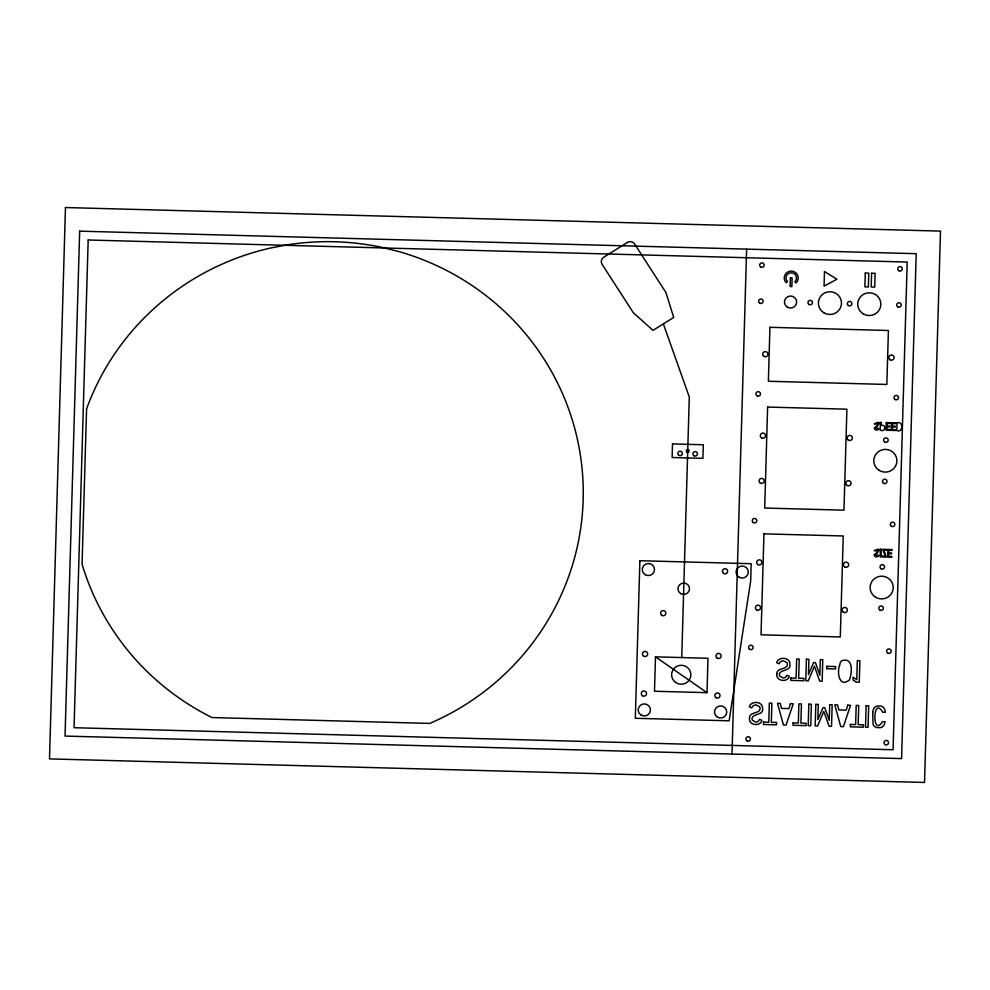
<?xml version="1.0" encoding="UTF-8"?>
<svg xmlns="http://www.w3.org/2000/svg" width="990" height="990" viewBox="0 0 990 990"><rect width="100%" height="100%" fill="white"/><g stroke="black" fill="none" stroke-linecap="round" stroke-linejoin="round"><path stroke-width="1.49" d="M655.491 656.853L654.489 691.255L706.996 692.666L707.986 658.263L655.491 656.853L706.996 692.666M681.739 657.558L689.288 396.953L663.362 323.903M732.006 754.034L746.633 249.208M65.464 207.541L49.5 758.897L924.536 782.459L940.5 231.103L65.464 207.541M79.67 231.165L65.043 736.077L901.581 758.6L916.208 253.688L79.67 231.165M88.172 240.001L74.052 727.712L893.079 749.752L907.199 262.053L88.172 240.001M86.575 408.87L82.071 564.201A255.779 251.411 -1.8 0 0 212.033 717.552L429.747 723.418A255.779 251.411 -1.8 0 0 582.702 476.289A255.779 251.411 -1.8 0 0 398.116 251.361L382.536 247.5A255.779 251.411 -1.8 0 0 286.716 244.926L270.951 247.946A255.779 251.411 -1.8 0 0 86.575 408.87M639.887 560.711L635.32 718.282L729.123 720.807L750.68 580.907L751.175 563.706L639.887 560.711M672.507 443.928L672.123 457.516L702.912 458.345L703.308 444.757L672.507 443.928M749.504 718.109C748.193 725.249 760.332 727.044 761.916 720.374L759.565 719.334L758.167 721.475L755.927 722.143L752.251 720.2C750.222 712.639 764.119 716.302 762.56 708.357C763.08 701.229 750.89 700.376 749.306 706.81L751.719 707.85L753.341 705.573L756.001 704.892L759.788 706.86C762.139 714.533 749.034 710.968 749.504 718.109M763.958 533.845L761.025 634.813L840.3 636.954L843.232 535.974L763.958 533.845M767.621 407.063L764.701 508.043L843.975 510.172L846.896 409.192L767.621 407.063M769.935 327.306L768.376 381.261L886.842 384.454L888.414 330.499L769.935 327.306M763.513 722.118L763.451 724.494L776.494 724.841L776.568 722.477L771.321 722.329L771.878 703.16L769.329 703.098L768.76 722.267L763.513 722.118M776.841 674.004C775.541 681.145 787.669 682.927 789.265 676.257L786.914 675.217L785.503 677.37L783.263 678.026L779.588 676.083C777.558 668.535 791.468 672.185 789.896 664.24C790.416 657.113 778.227 656.259 776.643 662.694L779.056 663.745L780.677 661.456L783.35 660.776L787.124 662.743C789.488 670.416 776.37 666.852 776.841 674.004M790.366 277.93L790.119 286.531L791.864 286.58L792.124 277.98L790.366 277.93M790.849 678.014L790.787 680.377L803.83 680.724L803.905 678.36L798.658 678.224L799.215 659.055L796.665 658.981L796.096 678.15L790.849 678.014M793.077 722.91L793.002 725.286L806.058 725.633L806.12 723.269L800.885 723.121L801.442 703.964L798.893 703.89L798.324 723.059L793.077 722.91M806.417 659.241L805.798 680.786L808.261 680.848L814.399 666.245L819.72 681.157L822.158 681.219L822.777 659.687L820.314 659.625L819.856 675.23L815.426 662.619L813.582 662.57L808.471 674.561L808.917 659.315L806.417 659.241M808.818 704.162L808.199 725.695L810.773 725.769L811.392 704.224L808.818 704.162M824.484 271.557L824.064 286.135L836.958 279.192L824.484 271.557M815.797 704.348L815.178 725.88L817.641 725.955L823.779 711.352L829.1 726.252L831.538 726.326L832.157 704.793L829.694 704.719L829.236 720.324L824.806 707.714L822.962 707.664L817.851 719.606L818.297 704.41L815.797 704.348M826.737 666.332L826.662 668.72L835.585 668.943L835.659 666.555L826.737 666.332M839.532 665.441C836.872 672.705 839.273 688.149 849.47 679.944C851.833 673.67 853.801 657.855 842.849 660.38A4.48 4.393 -1.8 0 0 840.423 662.223L839.532 665.441M850.373 724.457L850.311 726.833L863.354 727.18L863.429 724.816L858.182 724.668L858.738 705.499L856.189 705.437L855.62 724.606L850.373 724.457M853.207 677.395L853.133 680.031L856.177 682.135L859.271 682.221L859.889 660.689L857.328 660.615L856.771 679.697L853.207 677.395M865.272 273.067L864.876 286.828L868.366 286.914L868.774 273.153L865.272 273.067M871.608 273.24L871.212 287.001L874.715 287.088L875.111 273.327L871.608 273.24M866.126 705.697L865.495 727.242L868.069 727.304L868.7 705.771L866.126 705.697M874.418 427.804C873.947 430.353 878.279 430.996 878.848 428.621L878.006 428.237C869.938 432.135 886.99 418.151 874.343 423.769L875.21 424.141C880.246 421.69 876.744 426.603 874.418 427.804M874.331 554.635C873.861 557.184 878.192 557.828 878.761 555.439L877.92 555.068C869.851 558.966 886.904 544.983 874.257 550.601L875.111 550.972C880.16 548.522 876.657 553.435 874.331 554.635M880.419 422.421L880.197 430.106C885.295 432.939 886.718 423.893 881.261 425.428L881.348 422.445L880.419 422.421M872.685 712.429L873.106 724.494A5.618 5.532 -1.8 0 0 876.781 727.563L880.333 727.675A5.532 5.433 -1.8 0 0 884.058 725.051L885.097 721.673L882.498 721.599C872.079 738.701 872.537 694.708 882.771 712.243L885.369 712.317L884.528 708.877A5.482 5.383 -1.8 0 0 880.964 706.068L877.4 705.994A5.618 5.532 -1.8 0 0 873.564 708.84L872.685 712.429M880.395 549.252L880.172 556.937L881.1 556.962L881.323 549.277L880.395 549.252M886.26 422.569L886.038 430.266L890.233 430.378L890.258 429.536L886.99 429.437L887.065 426.839L889.899 426.925L889.923 426.071L887.09 425.985L887.164 423.448L890.431 423.534L890.455 422.68L886.26 422.569M882.573 556.17L882.548 556.999L886.434 557.11L883.686 550.168L886.706 550.254L886.731 549.413L882.672 549.314L885.444 556.244L882.573 556.17M887.894 549.45L887.671 557.147L891.854 557.259L891.879 556.405L888.612 556.318L888.686 553.719L891.532 553.794L891.557 552.952L888.711 552.865L888.785 550.329L892.052 550.415L892.077 549.561L887.894 549.45M891.644 422.718L891.421 430.415L895.604 430.526L895.628 429.672L892.361 429.586L892.436 426.987L895.282 427.061L895.307 426.22L892.46 426.133L892.535 423.596L895.802 423.683L895.826 422.829L891.644 422.718M897.014 422.866L896.791 430.551C903.239 433.422 903.598 420.379 897.014 422.866M790.453 703.667L788.919 708.605L781.543 708.407L780.293 703.395L777.496 703.321L783.437 725.027L786.06 725.101L793.25 703.741L790.453 703.667M847.749 705.202L846.227 710.152L838.839 709.954L837.602 704.929L834.793 704.855L840.745 726.573L843.369 726.648L850.559 705.288L847.749 705.202M787.434 281.494L786.147 282.695A7.004 6.88 -1.8 0 1 786.431 272.955A7.004 6.88 -1.8 0 1 796.331 273.228A7.004 6.88 -1.8 0 1 796.047 282.954L794.834 281.692A5.235 5.148 -1.8 0 0 795.044 274.416A5.235 5.148 -1.8 0 0 787.644 274.218A5.235 5.148 -1.8 0 0 787.434 281.494M627.388 242.439L603.727 257.214A5.247 5.16 -1.8 0 0 602.106 264.342L633.365 312.778L653.004 330.363L673.707 317.443L665.899 292.483L634.64 244.035A5.247 5.16 -1.8 0 0 627.388 242.439M686.986 452.046A1.398 1.374 -1.8 0 0 689.127 450.908A1.398 1.374 -1.8 0 0 687.06 449.67A1.398 1.374 -1.8 0 0 686.986 452.046M678.93 455.338A2.277 2.24 -1.8 0 0 682.395 453.482A2.277 2.24 -1.8 0 0 679.041 451.465A2.277 2.24 -1.8 0 0 678.93 455.338M693.978 455.734A2.277 2.24 -1.8 0 0 697.443 453.89A2.277 2.24 -1.8 0 0 694.089 451.861A2.277 2.24 -1.8 0 0 693.978 455.734M891.408 526.296A2.277 2.24 -1.8 0 0 894.873 524.452A2.277 2.24 -1.8 0 0 891.52 522.423A2.277 2.24 -1.8 0 0 891.408 526.296M753.341 522.584A2.277 2.24 -1.8 0 0 756.805 520.74A2.277 2.24 -1.8 0 0 753.452 518.711A2.277 2.24 -1.8 0 0 753.341 522.584M749.665 649.366A2.277 2.24 -1.8 0 0 753.13 647.522A2.277 2.24 -1.8 0 0 749.777 645.492A2.277 2.24 -1.8 0 0 749.665 649.366M787.335 307.172A6.126 6.027 -1.8 0 0 796.665 302.21A6.126 6.027 -1.8 0 0 787.632 296.74A6.126 6.027 -1.8 0 0 787.335 307.172M890.097 359.778A2.624 2.586 -1.8 0 0 894.106 357.65A2.624 2.586 -1.8 0 0 890.233 355.311A2.624 2.586 -1.8 0 0 890.097 359.778M763.934 356.375A2.624 2.586 -1.8 0 0 767.931 354.247A2.624 2.586 -1.8 0 0 764.057 351.908A2.624 2.586 -1.8 0 0 763.934 356.375M883.55 483.306A2.277 2.24 -1.8 0 0 887.015 481.462A2.277 2.24 -1.8 0 0 883.662 479.432A2.277 2.24 -1.8 0 0 883.55 483.306M881.075 568.804A2.277 2.24 -1.8 0 0 884.54 566.961A2.277 2.24 -1.8 0 0 881.187 564.931A2.277 2.24 -1.8 0 0 881.075 568.804M875.606 597.218A11.558 11.36 -1.8 0 0 893.215 587.85A11.558 11.36 -1.8 0 0 876.175 577.554A11.558 11.36 -1.8 0 0 875.606 597.218M879.875 610.087A2.277 2.24 -1.8 0 0 883.34 608.244A2.277 2.24 -1.8 0 0 879.986 606.214A2.277 2.24 -1.8 0 0 879.875 610.087M887.733 653.078A2.277 2.24 -1.8 0 0 891.21 651.234A2.277 2.24 -1.8 0 0 887.844 649.205A2.277 2.24 -1.8 0 0 887.733 653.078M760.741 267.028A2.277 2.24 -1.8 0 0 764.206 265.184A2.277 2.24 -1.8 0 0 760.852 263.154A2.277 2.24 -1.8 0 0 760.741 267.028M898.809 270.74A2.277 2.24 -1.8 0 0 902.274 268.896A2.277 2.24 -1.8 0 0 898.92 266.867A2.277 2.24 -1.8 0 0 898.809 270.74M885.085 744.591A2.277 2.24 -1.8 0 0 888.55 742.748A2.277 2.24 -1.8 0 0 885.196 740.718A2.277 2.24 -1.8 0 0 885.085 744.591M747.017 740.879A2.277 2.24 -1.8 0 0 750.482 739.035A2.277 2.24 -1.8 0 0 747.128 737.005A2.277 2.24 -1.8 0 0 747.017 740.879M757.004 395.802A2.277 2.24 -1.8 0 0 760.481 393.958A2.277 2.24 -1.8 0 0 757.115 391.929A2.277 2.24 -1.8 0 0 757.004 395.802M897.757 306.863A2.277 2.24 -1.8 0 0 901.234 305.019A2.277 2.24 -1.8 0 0 897.88 302.99A2.277 2.24 -1.8 0 0 897.757 306.863M809.04 304.474A2.277 2.24 -1.8 0 0 812.505 302.631A2.277 2.24 -1.8 0 0 809.152 300.601A2.277 2.24 -1.8 0 0 809.04 304.474M823.866 312.778A11.558 11.36 -1.8 0 0 841.475 303.41A11.558 11.36 -1.8 0 0 824.435 293.114A11.558 11.36 -1.8 0 0 823.866 312.778M848.418 305.539A2.277 2.24 -1.8 0 0 851.883 303.695A2.277 2.24 -1.8 0 0 848.529 301.665A2.277 2.24 -1.8 0 0 848.418 305.539M863.231 313.842A11.558 11.36 -1.8 0 0 880.84 304.474A11.558 11.36 -1.8 0 0 863.8 294.178A11.558 11.36 -1.8 0 0 863.231 313.842M895.084 399.514A2.277 2.24 -1.8 0 0 898.549 397.671A2.277 2.24 -1.8 0 0 895.195 395.641A2.277 2.24 -1.8 0 0 895.084 399.514M879.281 470.436A11.558 11.36 -1.8 0 0 896.89 461.068A11.558 11.36 -1.8 0 0 879.85 450.772A11.558 11.36 -1.8 0 0 879.281 470.436M884.738 442.023A2.277 2.24 -1.8 0 0 888.216 440.179A2.277 2.24 -1.8 0 0 884.85 438.149A2.277 2.24 -1.8 0 0 884.738 442.023M759.689 303.15A2.277 2.24 -1.8 0 0 763.154 301.306A2.277 2.24 -1.8 0 0 759.8 299.277A2.277 2.24 -1.8 0 0 759.689 303.15M756.657 609.865A2.586 2.537 -1.8 0 0 760.592 607.773A2.586 2.537 -1.8 0 0 756.781 605.472A2.586 2.537 -1.8 0 0 756.657 609.865M757.895 564.597A2.624 2.586 -1.8 0 0 761.904 562.468A2.624 2.586 -1.8 0 0 758.031 560.13A2.624 2.586 -1.8 0 0 757.895 564.597M843.381 612.241A2.624 2.586 -1.8 0 0 847.39 610.112A2.624 2.586 -1.8 0 0 843.517 607.761A2.624 2.586 -1.8 0 0 843.381 612.241M844.693 566.936A2.624 2.586 -1.8 0 0 848.702 564.807A2.624 2.586 -1.8 0 0 844.829 562.468A2.624 2.586 -1.8 0 0 844.693 566.936M760.32 483.083A2.586 2.537 -1.8 0 0 764.255 480.992A2.586 2.537 -1.8 0 0 760.456 478.69A2.586 2.537 -1.8 0 0 760.32 483.083M761.57 437.828A2.624 2.586 -1.8 0 0 765.567 435.699A2.624 2.586 -1.8 0 0 761.694 433.348A2.624 2.586 -1.8 0 0 761.57 437.828M848.368 440.154A2.624 2.586 -1.8 0 0 852.365 438.025A2.624 2.586 -1.8 0 0 848.492 435.687A2.624 2.586 -1.8 0 0 848.368 440.154M847.056 485.459A2.624 2.586 -1.8 0 0 851.054 483.33A2.624 2.586 -1.8 0 0 847.18 480.992A2.624 2.586 -1.8 0 0 847.056 485.459M675.551 682.407A9.628 9.467 -1.8 0 0 690.81 675.786A9.628 9.467 -1.8 0 0 677.358 666.109A9.628 9.467 -1.8 0 0 675.551 682.407M643.686 656.184A2.624 2.586 -1.8 0 0 647.683 654.056A2.624 2.586 -1.8 0 0 643.809 651.717A2.624 2.586 -1.8 0 0 643.686 656.184M642.535 695.76A2.624 2.586 -1.8 0 0 646.544 693.631A2.624 2.586 -1.8 0 0 642.671 691.28A2.624 2.586 -1.8 0 0 642.535 695.76M716.042 697.727A2.624 2.586 -1.8 0 0 720.039 695.599A2.624 2.586 -1.8 0 0 716.166 693.26A2.624 2.586 -1.8 0 0 716.042 697.727M717.181 658.164A2.624 2.586 -1.8 0 0 721.19 656.036A2.624 2.586 -1.8 0 0 717.317 653.697A2.624 2.586 -1.8 0 0 717.181 658.164M661.852 615.359A2.624 2.586 -1.8 0 0 665.862 613.231A2.624 2.586 -1.8 0 0 661.988 610.892A2.624 2.586 -1.8 0 0 661.852 615.359M680.699 593.592A5.779 5.68 -1.8 0 0 689.51 588.902A5.779 5.68 -1.8 0 0 680.984 583.754A5.779 5.68 -1.8 0 0 680.699 593.592M645.171 574.683A6.126 6.027 -1.8 0 0 654.514 569.72A6.126 6.027 -1.8 0 0 645.468 564.25A6.126 6.027 -1.8 0 0 645.171 574.683M717.404 717.107A6.126 6.027 -1.8 0 0 726.747 712.144A6.126 6.027 -1.8 0 0 717.701 706.674A6.126 6.027 -1.8 0 0 717.404 717.107M641.099 715.052A6.126 6.027 -1.8 0 0 650.442 710.09A6.126 6.027 -1.8 0 0 641.409 704.62A6.126 6.027 -1.8 0 0 641.099 715.052M723.665 573.47A2.624 2.586 -1.8 0 0 727.662 571.341A2.624 2.586 -1.8 0 0 723.789 569.003A2.624 2.586 -1.8 0 0 723.665 573.47M738.973 577.207A6.126 6.027 -1.8 0 0 748.304 572.245A6.126 6.027 -1.8 0 0 739.27 566.775A6.126 6.027 -1.8 0 0 738.973 577.207"/></g></svg>
